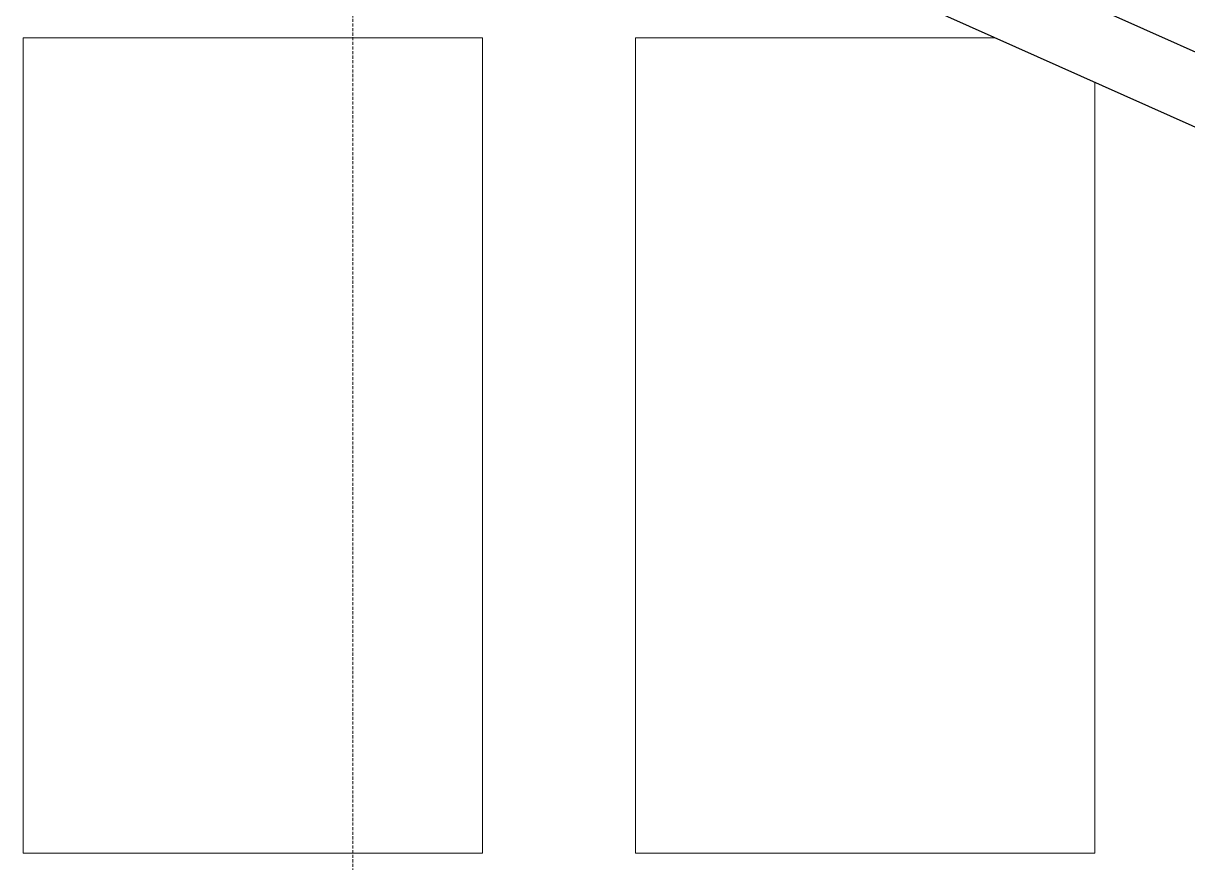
# Model space of a CAD drawing. Header units: millimetres. Extents: x -794326 to -715748, y -17796 to 22353.
# Drawn here: x -742058 to -741297, y 7255 to 7804 of the extents above; entities that cross this region are included whole.
import ezdxf

# ---------------------------------------------------------------- set-up
doc = ezdxf.new("R2010")
doc.units = ezdxf.units.MM
doc.linetypes.add('DPA_Hidden 50', pattern=[3, 2, -1])
for name, color, linetype, lineweight in [('A-DETL', 1, 'Continuous', 70), ('A-DOOR-E', 2, 'Continuous', 25), ('A-GLAZ-CURT', 2, 'Continuous', 9)]:
    doc.layers.add(name, color=color, linetype=linetype, lineweight=lineweight)

# ---------------------------------------------------------------- blocks, each defined once
blk = doc.blocks.new('DPA_AC-SG-PI - A2_1200x2000 mm-12153081-4282-01 ENLARGED LOWER PLATFORM LEVEL - REFLECTED CEILING PLAN - SHEET 3')
at = {"layer": 'A-DOOR-E'}
for p, q in [((-556.64, 29.95), (522.81, -452.33)), ((504.45, -493.42), (-575, -11.13))]:
    blk.add_line(p, q, dxfattribs=at)
blk = doc.blocks.new('DPA_CP_Metal Ceiling Panel - Vertical Panel with Gap-10965286-4282-01 ENLARGED LOWER PLATFORM LEVEL - REFLECTED CEILING PLAN - SHEET 3')
at = {"layer": 'A-GLAZ-CURT'}
for p, q in [((-744857.87, 7794.02), (-744857.87, 7261.52)), ((-744557.87, 7794.02), (-744857.87, 7794.02)), ((-744557.87, 7794.02), (-744857.87, 7794.02)), ((-744857.87, 7794.02), (-744857.87, 7261.52)), ((-744857.87, 7261.52), (-744857.87, 7794.02)), ((-744857.87, 7794.02), (-744557.87, 7794.02)), ((-744557.87, 7794.02), (-744557.87, 7261.52)), ((-744557.87, 7261.52), (-744557.87, 7794.02)), ((-744557.87, 7794.02), (-744557.87, 7261.52)), ((-744557.87, 7261.52), (-744857.87, 7261.52)), ((-744857.87, 7261.52), (-744557.87, 7261.52)), ((-744557.87, 7261.52), (-744857.87, 7261.52))]:
    blk.add_line(p, q, dxfattribs=at)
blk = doc.blocks.new('DPA_CP_Metal Ceiling Panel - Vertical Panel with Gap-V1-4282-01 ENLARGED LOWER PLATFORM LEVEL - REFLECTED CEILING PLAN - SHEET 3')
at = {"layer": 'A-GLAZ-CURT'}
for p, q in [((-741657.87, 7794.02), (-741657.87, 7261.52)), ((-741422.74, 7794.02), (-741657.87, 7794.02)), ((-741422.74, 7794.02), (-741657.87, 7794.02)), ((-741657.87, 7794.02), (-741657.87, 7261.52)), ((-741657.87, 7261.52), (-741657.87, 7794.02)), ((-741657.87, 7794.02), (-741422.74, 7794.02)), ((-741357.87, 7765.04), (-741357.87, 7261.52)), ((-741357.87, 7261.52), (-741357.87, 7765.04)), ((-741357.87, 7765.04), (-741357.87, 7261.52)), ((-741357.87, 7261.52), (-741657.87, 7261.52)), ((-741657.87, 7261.52), (-741357.87, 7261.52)), ((-741357.87, 7261.52), (-741657.87, 7261.52))]:
    blk.add_line(p, q, dxfattribs=at)

msp = doc.modelspace()

# ---------------------------------------------------------------- linework, layer by layer
at = {"layer": 'A-DETL', "color": 55, "linetype": 'DPA_Hidden 50', "lineweight": 9}
msp.add_line((-741842.66, 5461.51), (-741842.66, 14661.51), dxfattribs=at)

# ---------------------------------------------------------------- block references
at = {"layer": 'A-DOOR-E'}
msp.add_blockref('DPA_AC-SG-PI - A2_1200x2000 mm-12153081-4282-01 ENLARGED LOWER PLATFORM LEVEL - REFLECTED CEILING PLAN - SHEET 3', (-741382.37, 8044.02), dxfattribs=at)
at = {"layer": 'A-GLAZ-CURT'}
for name, p in [('DPA_CP_Metal Ceiling Panel - Vertical Panel with Gap-10965286-4282-01 ENLARGED LOWER PLATFORM LEVEL - REFLECTED CEILING PLAN - SHEET 3', (2800, 0)), ('DPA_CP_Metal Ceiling Panel - Vertical Panel with Gap-V1-4282-01 ENLARGED LOWER PLATFORM LEVEL - REFLECTED CEILING PLAN - SHEET 3', (0, 0))]:
    msp.add_blockref(name, p, dxfattribs=at)

doc.saveas('drawing.dxf')
